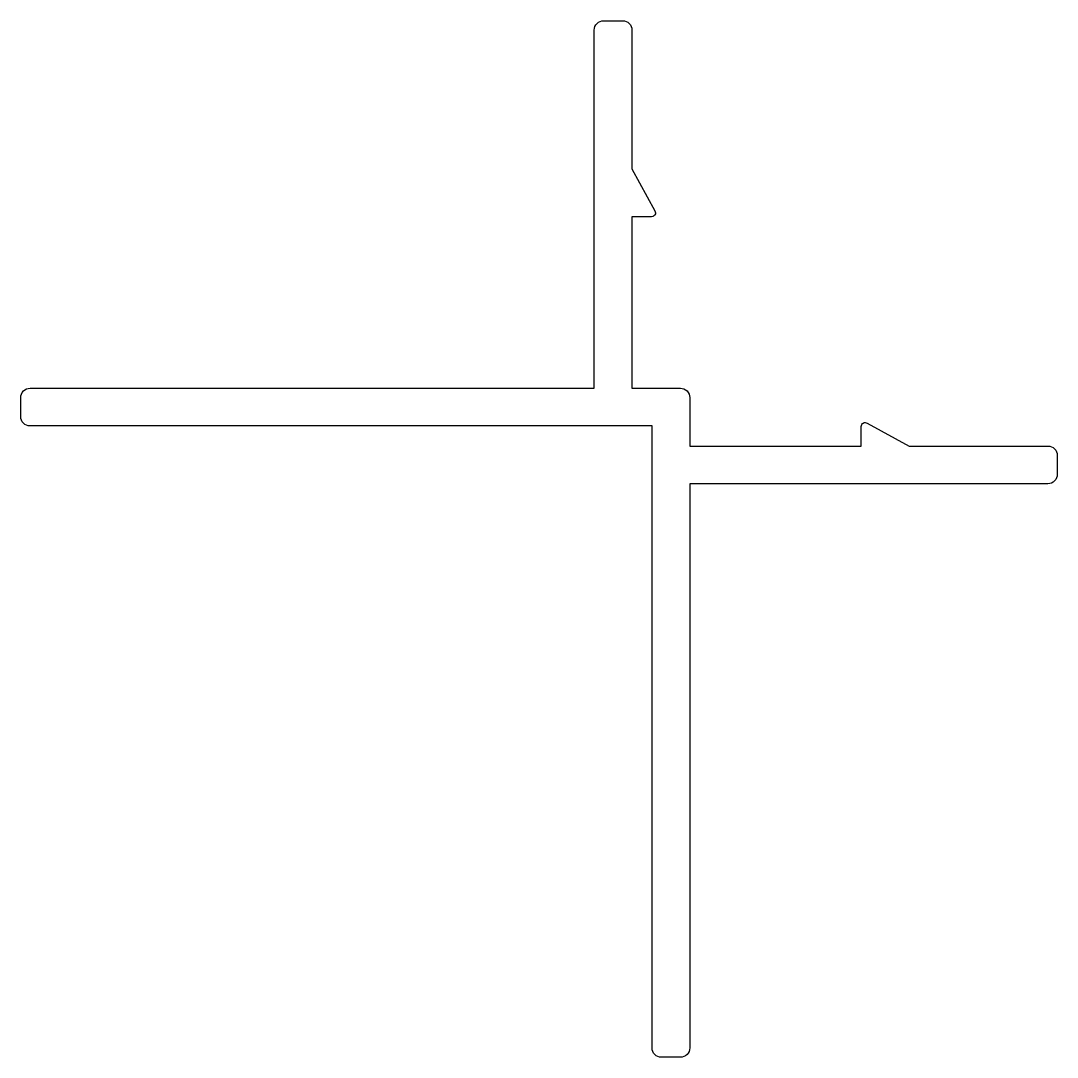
# Model space of a CAD drawing. Extents: x 141.5 to 196.5, y 191 to 246.
import ezdxf

# ---------------------------------------------------------------- set-up
doc = ezdxf.new("R2010")
doc.units = 0
doc.layers.get('0').update_dxf_attribs({"linetype": 'CONTINUOUS'})

msp = doc.modelspace()

# ---------------------------------------------------------------- linework, layer by layer
msp.add_lwpolyline([(196.511, 221.896, -0.414214), (196.011, 221.396), (177.011, 221.396), (177.011, 191.463, -0.414214), (176.511, 190.963), (175.511, 190.963, -0.414214), (175.011, 191.463), (175.011, 224.463), (142.011, 224.463, -0.414214), (141.511, 224.963), (141.511, 225.963, -0.414214), (142.011, 226.463), (171.944, 226.463), (171.944, 245.463, -0.414214), (172.444, 245.963), (173.444, 245.963, -0.414214), (173.944, 245.463), (173.944, 238.102), (175.152, 235.878, -0.606881), (174.988, 235.563), (173.944, 235.563), (173.944, 226.463), (176.511, 226.463, -0.414214), (177.011, 225.963), (177.011, 223.396), (186.111, 223.396), (186.111, 224.44, -0.606881), (186.426, 224.604), (188.65, 223.396), (196.011, 223.396, -0.414214), (196.511, 222.896)], format="xyb", close=True)

doc.saveas('drawing.dxf')
